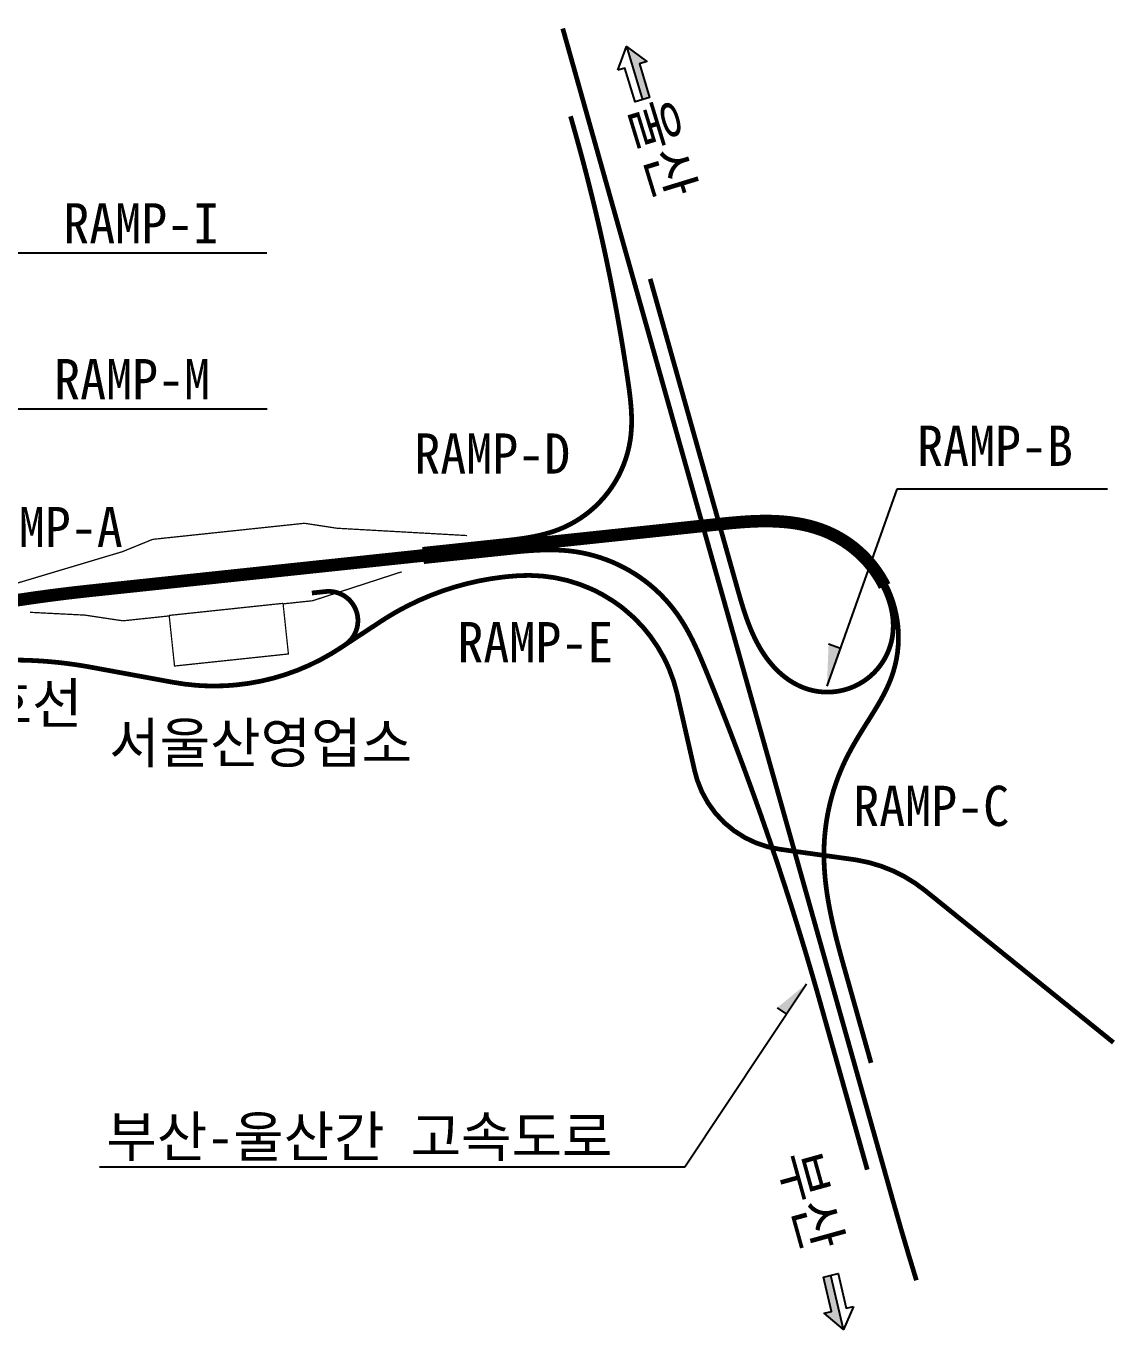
# Model space of a CAD drawing. Header units: millimetres. Extents: x 220587 to 223182, y 223491 to 225300.
# Drawn here: x 222664.4 to 222772.7, y 224902.4 to 225032.3 of the extents above; entities that cross this region are included whole.
import ezdxf

# ---------------------------------------------------------------- set-up
doc = ezdxf.new("R2010")
doc.units = ezdxf.units.MM
doc.linetypes.add('HIDDEN', pattern=[0.375, 0.25, -0.125])
for name, color, linetype in [('CA-ALGN-군도14', 2, 'Continuous'), ('CA-ALGN-두현IC', 2, 'Continuous'), ('CA-ALGN-본선', 2, 'Continuous'), ('CA-ALGN-현IC', 2, 'Continuous'), ('CA-ALGN-회차로', 2, 'Continuous'), ('CA-LEAL', 1, 'Continuous'), ('CA-TEXT', 3, 'Continuous'), ('CZ-SYMB', 2, 'Continuous'), ('CZ-TEXT', 3, 'Continuous')]:
    doc.layers.add(name, color=color, linetype=linetype)
doc.styles.add('돋움체', font='DotumChe.ttf')

# ---------------------------------------------------------------- blocks, each defined once
blk = doc.blocks.new('CZDIRA2')
blk.add_hatch(color=256).paths.add_polyline_path([(0, 0), (0, -1.999999999999991), (9.333333333333256, -1.999999999999992), (9.333333333333256, -3.999999999999991), (14.66666666666663, 0)])
blk.add_line((14.66666666666663, 0), (0, 0))
blk.add_lwpolyline([(9.333333333333256, 4), (14.66666666666663, 0), (9.333333333333256, -3.999999999999991), (9.333333333333256, -1.999999999999992), (0, -1.999999999999992), (0, 2), (9.333333333333256, 2)], close=True)

msp = doc.modelspace()

# ---------------------------------------------------------------- hatches: boundary and pattern name
at = {"layer": 'CA-LEAL'}
for points in [[(222744.1245773543, 224970.883817451), (222745.2977352366, 224970.4669676409), (222743.958843135, 224966.6988675148)], [(222739.0031560879, 224934.7221769886), (222739.9365512224, 224934.1002147245), (222741.9342500146, 224937.0982138661)]]:
    msp.add_hatch(color=256, dxfattribs=at).paths.add_polyline_path(points)

# ---------------------------------------------------------------- linework, layer by layer
at = {"layer": 'CA-ALGN-군도14', "linetype": 'HIDDEN', "const_width": 0.470448, "flags": 128}
msp.add_lwpolyline([(222772.4406961945, 224931.2675364942), (222771.4565718259, 224932.0616537129), (222770.4724474573, 224932.8557709317), (222769.4883230886, 224933.6498881504), (222768.50419872, 224934.4440053691), (222767.5200743515, 224935.2381225876), (222766.5359512473, 224936.0322398063), (222765.5518268788, 224936.826357025), (222764.5677025102, 224937.6204742437), (222763.5835781417, 224938.4145914623), (222762.5994537731, 224939.208708681), (222761.6153294044, 224940.0028258997), (222760.6312050358, 224940.7969431184), (222760.1391428516, 224941.1940010953), (222759.9423184837, 224941.3528252979), (222759.8439062997, 224941.432237399), (222759.6962873915, 224941.5513542864), (222759.6470806673, 224941.591060337), (222759.499461759, 224941.7101772243), (222759.4502562993, 224941.7498832749), (222758.6629562988, 224942.3851775556), (222757.67883193, 224943.1792947743), (222756.694708826, 224943.9734119931), (222755.7105844575, 224944.7675292116), (222754.7264600889, 224945.5616464303), (222754.6674125255, 224945.609293944), (222754.4705868931, 224945.7681168819), (222754.4705868931, 224945.7681168819), (222753.7423357202, 224946.355763649), (222753.7195773573, 224946.37412765), (222752.7264379123, 224947.1081413955), (222751.6490544651, 224947.7694717805), (222750.5183064106, 224948.3347370135), (222749.3427396739, 224948.7996641322), (222748.1312365542, 224949.1607401776), (222746.8929524963, 224949.4152374849), (222746.5911617137, 224949.4604570281), (222745.6409150403, 224949.5926608668), (222744.3884147538, 224949.7669152509), (222743.1359144673, 224949.9411696348), (222741.8834141809, 224950.1154252834), (222740.6309126298, 224950.2896796674), (222739.3784123435, 224950.463935316), (222739.2905238649, 224950.4761623849), (222738.1379380608, 224950.7054303737), (222736.9371495928, 224951.0993205965), (222735.7948383637, 224951.6398458948), (222734.7288309357, 224952.318570361), (222733.7557588583, 224953.124904535), (222732.8908095474, 224954.0462647385), (222732.147479698, 224955.0682728767), (222731.5373666287, 224956.1749815307), (222731.0699937734, 224957.3491218115), (222730.8206482377, 224958.2496053424), (222730.7473958165, 224958.5712320759), (222730.466576532, 224959.8042213875), (222730.1857559829, 224961.037210699), (222730.1155511617, 224961.3454583432), (222730.0313046178, 224961.7153547572), (222729.9049354339, 224962.2702000107), (222729.8487710711, 224962.51679762), (222729.6241148849, 224963.5031893222), (222729.511787424, 224963.9963858057), (222729.3432943359, 224964.7361786339), (222729.0808820506, 224965.8883471173), (222729.0622537526, 224965.9691173629), (222728.7237551652, 224967.18715573), (222728.2850449224, 224968.3727909006), (222728.0557187141, 224968.8935536159), (222728.0021150978, 224969.0080864608), (222727.9749573148, 224969.0651840637), (222727.8920562729, 224969.2357927436), (222727.8356061226, 224969.3489510069), (222727.7491693593, 224969.5177943549), (222727.6903759717, 224969.6297512822), (222727.1198462951, 224970.6142208366), (222726.4014447997, 224971.6544589335), (222725.8071615563, 224972.3934057557), (222725.5989485207, 224972.6312905131), (222724.8548548817, 224973.4066656325), (222724.7179303928, 224973.5379337177), (222723.764502055, 224974.3680986051), (222723.4653314441, 224974.6013575838), (222722.745282237, 224975.1160212916), (222721.6673449108, 224975.776512006), (222720.9954945739, 224976.1289068339), (222720.8248454231, 224976.2117218753), (222720.5381712388, 224976.3449867031), (222719.3655977253, 224976.8174999426), (222718.1577631059, 224977.1907714457), (222716.9230489124, 224977.4622113844), (222715.670026361, 224977.6299368233), (222714.4073905957, 224977.6927805697), (222713.4508653653, 224977.6703307328), (222713.4363962215, 224977.6695340569), (222713.1438038811, 224977.6518870545), (222712.387457904, 224977.5919643919), (222711.8842523929, 224977.5406192759), (222711.8214187258, 224977.5335617412), (222711.758602763, 224977.5263613106), (222710.6310237275, 224977.3724928962), (222709.3866811568, 224977.147849348), (222708.1537753063, 224976.8671501971), (222706.9348277176, 224976.5309708205), (222705.7323346401, 224976.1399978765), (222704.5487569157, 224975.6950318344), (222703.3865187142, 224975.1969831805), (222702.2479986809, 224974.6468736827), (222701.577242213, 224974.2922822672), (222701.2455369058, 224974.1081907914), (222701.1904967489, 224974.0770711286), (222701.1355261431, 224974.0458275389), (222700.9163594628, 224973.9196126417), (222700.1584568188, 224973.4623512543), (222700.0513811098, 224973.3950764344), (222699.7850322751, 224973.2247750333), (222699.6380797985, 224973.1289855535), (222699.4147122366, 224972.9823820873), (222699.3089921404, 224972.9129941807), (222699.097551948, 224972.7742208965), (222698.9918331164, 224972.7048342545), (222697.9346346834, 224972.0109627752), (222696.877437515, 224971.3170925607), (222695.8202403465, 224970.6232223461), (222695.5339569221, 224970.4353270624), (222694.7530063316, 224969.9451035432), (222693.651067614, 224969.3250699678), (222692.5163994436, 224968.7671796065), (222691.352504663, 224968.273154796), (222690.1629746344, 224967.844519336), (222688.9514778587, 224967.4825972257), (222687.7217549169, 224967.1885025461), (222686.477598237, 224966.9631457835), (222685.222847036, 224966.8072211841), (222684.7188473784, 224966.7644068183), (222684.0877134918, 224966.7266544994), (222683.9613746741, 224966.721209282), (222682.8867442033, 224966.7032714069), (222682.6970722153, 224966.705375636), (222682.0650784235, 224966.7237990537), (222681.6862149813, 224966.7432771252), (222681.4338408404, 224966.7597682998), (222681.2446898525, 224966.7739769379), (222680.1755792009, 224966.8842216153), (222678.9324253081, 224967.0772004022), (222678.9261695088, 224967.0783498908), (222677.6824086241, 224967.3067870583), (222676.4386490041, 224967.5352242259), (222675.1948881194, 224967.7636601289), (222673.9511284991, 224967.9920972965), (222673.3292486891, 224968.1063165125), (222672.7073721793, 224968.2205338579), (222670.8019070635, 224968.5705007222), (222670.5530225157, 224968.6154585408), (222670.3038785677, 224968.6589558611), (222670.05448379, 224968.7009911868), (222669.8048467618, 224968.7415630719), (222669.5549760704, 224968.7806701208), (222669.3048803112, 224968.8183109882), (222669.0545680871, 224968.8544843794), (222668.8040480091, 224968.8891890498), (222668.5533286945, 224968.9224238059), (222668.3024187681, 224968.9541875042), (222668.0513268609, 224968.9844790522), (222667.8000616105, 224969.0132974078), (222667.5486316601, 224969.0406415796), (222667.2970456587, 224969.0665106273), (222667.0453122609, 224969.0909036607), (222666.7934401257, 224969.1138198406), (222666.5414379179, 224969.135258379), (222666.2893143059, 224969.1552185385), (222666.0370779626, 224969.1736996322), (222665.7847375648, 224969.1907010246), (222665.5323017929, 224969.2062221304), (222665.2797793303, 224969.2202624163), (222665.0271788638, 224969.2328213989), (222664.7745090827, 224969.2438986464), (222664.5217786787, 224969.2534937775), (222664.2689963454, 224969.2616064626), (222664.0161707784, 224969.2682364222), (222663.7633106747, 224969.2733834284), (222663.5104247326, 224969.277047304), (222663.2575216511, 224969.2792279232), (222663.00461013, 224969.2799252108), (222662.7516988694, 224969.2791391429), (222662.4987965689, 224969.2768697465), (222662.2459119285, 224969.2731170998), (222661.9930536471, 224969.2678813316), (222661.740230423, 224969.2611626222), (222661.4874509532, 224969.2529612029), (222661.2347239328, 224969.2432773554), (222660.9820580558, 224969.2321114132), (222660.7294620135, 224969.2194637603), (222660.4769444952, 224969.2053348315), (222660.2245141872, 224969.1897251131), (222660.1679615029, 224969.185894943)], dxfattribs=at)
at = {"layer": 'CA-ALGN-두현IC', "linetype": 'HIDDEN', "flags": 128}
for points, const_width in [([(222718.4792721411, 225023.3164419776), (222718.6507268347, 225022.7078502167), (222718.8221802639, 225022.099258456), (222718.9447431059, 225021.6642116942), (222718.9935540255, 225021.4906439332), (222719.1634457178, 225020.881614633), (222719.331346986, 225020.2720327184), (222719.4972553012, 225019.6619057764), (222719.6611681339, 225019.0512401302), (222719.8230854842, 225018.4400421022), (222719.9830035586, 225017.8283167509), (222720.1409223568, 225017.2160741929), (222720.2968380856, 225016.6033169572), (222720.4507520092, 225015.9900551602), (222720.6026603337, 225015.3762925957), (222720.7525630596, 225014.762036851), (222720.9004563928, 225014.1472955139), (222721.0463403335, 225013.532073642), (222721.190213617, 225012.9163775587), (222721.3320737146, 225012.3002161155), (222721.4719193612, 225011.6835931066), (222721.6097492924, 225011.0665161188), (222721.745560979, 225010.4489927398), (222721.8793544214, 225009.8310292925), (222722.0111283545, 225009.2126308349), (222722.1408802495, 225008.5938049548), (222722.2686088418, 225007.9745592391), (222722.3943141314, 225007.3549000109), (222722.5179923244, 225006.7348323284), (222722.6396446856, 225006.1143637789), (222722.7592674213, 225005.4935006853), (222722.876861796, 225004.8722506351), (222722.9924240159, 225004.2506186866), (222723.1059553456, 225003.6286136913), (222723.2174532563, 225003.0062394433), (222723.326916483, 225002.3835047944), (222723.4343437613, 225001.7604160675), (222723.5397338267, 225001.1369795853), (222723.6430866791, 225000.5132029353), (222723.744401054, 224999.8890899111), (222723.8436744223, 224999.2646506294), (222723.9409067838, 224998.6398901483), (222724.0360968743, 224998.0148147907), (222724.1108161955, 224997.5142724526), (222724.1109413873, 224997.5134226654), (222724.1292788367, 224997.389437202), (222724.2207713413, 224996.7638092296), (222724.3078935121, 224996.1375616208), (222724.3869856999, 224995.5102517775), (222724.454374346, 224994.8815837921), (222724.506363129, 224994.2514615573), (222724.5392430819, 224993.6200646413), (222724.549302709, 224992.9879026633), (222724.5328444242, 224992.3558873738), (222724.4862250182, 224991.7253946188), (222724.4631922516, 224991.514417252), (222724.4060744271, 224991.0982946885), (222724.2912507493, 224990.4766083569), (222724.1420827715, 224989.8622577611), (222723.9590320596, 224989.2571384833), (222723.7426626094, 224988.6631157554), (222723.4936433748, 224988.0820244605), (222723.2127419469, 224987.5156564857), (222722.9008258162, 224986.9657607237), (222722.5588560515, 224986.4340316906), (222722.1878898286, 224985.9221133197), (222721.7890690492, 224985.4315825225), (222721.3636266628, 224984.9639542474), (222720.9128740228, 224984.5206700972), (222720.4382034143, 224984.1030995954), (222719.9410792026, 224983.7125300683), (222719.4230340396, 224983.3501666455), (222718.8856663344, 224983.0171284663), (222718.3306364598, 224982.7144410927), (222717.7596553711, 224982.4430415668), (222717.2804108274, 224982.2442849352), (222717.1744858708, 224982.2037619715), (222716.5772498979, 224981.9963949189), (222715.9706156827, 224981.8183328771), (222715.3568961135, 224981.6664220234), (222714.7379640097, 224981.53733276), (222714.1152951182, 224981.4276128267), (222713.4900363988, 224981.3337265021), (222712.8630553423, 224981.2520773652), (222712.2350095226, 224981.1790386463), (222711.6064035009, 224981.1109582836), (222711.3834975013, 224981.0873235718), (222710.977640673, 224981.0443410218), (222710.3488753161, 224980.9777503158), (222709.7201099592, 224980.9111608744), (222709.0913433377, 224980.8445701684), (222708.4625779808, 224980.7779807269), (222707.8338126239, 224980.7113900208), (222707.2050460024, 224980.6448005794), (222706.5762806454, 224980.5782098734), (222705.9475152885, 224980.5116204319), (222705.318748667, 224980.4450297258), (222704.6899833101, 224980.3784390199), (222704.0612166885, 224980.3118495784), (222703.7548266883, 224980.2794008513)], 0.470448), ([(222749.5548265083, 224976.5681591177), (222749.6109124641, 224976.4548212863), (222749.6656959186, 224976.3408486434), (222749.7191439935, 224976.2262437186), (222749.771226339, 224976.1110115697), (222749.8219138704, 224975.9951585198), (222749.871172444, 224975.8786921563), (222749.9189729752, 224975.7616188018), (222749.9652838496, 224975.6439473085), (222750.0100721887, 224975.5256903218), (222750.053307643, 224975.4068554293), (222750.0949573339, 224975.2874552764), (222750.134989647, 224975.1675037736), (222750.1733729684, 224975.0470148309), (222750.210075684, 224974.9260023586), (222750.2450649152, 224974.8044840606), (222750.2783103123, 224974.6824776406), (222750.3097789966, 224974.5599995381), (222750.3394393541, 224974.4370725154), (222750.3672585061, 224974.3137155407), (222750.3932073677, 224974.1899513763), (222750.4172543245, 224974.0658027843), (222750.4393664983, 224973.9412963206), (222750.4595135392, 224973.8164560119), (222750.4776663623, 224973.6913109432), (222750.4937933535, 224973.5658889348), (222750.5078666925, 224973.4402190717), (222750.5198535004, 224973.3143342327), (222750.5297272216, 224973.1882647673), (222750.5374587709, 224973.062046083), (222750.5430203282, 224972.9357135883), (222750.5463840727, 224972.8093039548), (222750.5475234489, 224972.6828538552), (222750.5464119007, 224972.5564050203), (222750.5430241368, 224972.4299953867), (222750.5373361307, 224972.3036679496), (222750.5293238554, 224972.1774682334), (222750.5189632844, 224972.051437969), (222750.50623292, 224971.9256264738), (222750.4911112649, 224971.8000792726), (222750.4846771635, 224971.7520346839), (222750.4846771635, 224971.7520346839), (222750.4735806148, 224971.6748456834), (222750.4536359114, 224971.5499737594), (222750.431283478, 224971.4255102894), (222750.4065334307, 224971.3015020627), (222750.3793946214, 224971.1779946033), (222750.3498759023, 224971.0550334355), (222750.3179886544, 224970.9326653484), (222750.2837455234, 224970.8109358661), (222750.2471591549, 224970.6898892482), (222750.208243459, 224970.5695722842), (222750.1670110815, 224970.4500279685), (222750.1234797261, 224970.3313030905), (222750.0776645678, 224970.2134393806), (222750.0295833103, 224970.0964836278), (222749.979252393, 224969.980476298), (222749.9266920491, 224969.8654629159), (222749.8719199822, 224969.7514852115), (222749.8149589546, 224969.6385861807), (222749.7558291993, 224969.5268088179), (222749.6945534787, 224969.4161923251), (222749.6311520253, 224969.3067796975), (222749.5656513954, 224969.198611401), (222749.4980756155, 224969.0917279017), (222749.4284474479, 224968.986168401), (222749.3567959775, 224968.8819721005), (222749.2831464954, 224968.7791794662), (222749.2075255579, 224968.6778271705), (222749.1299622496, 224968.577954415), (222749.0504856556, 224968.4795966074), (222748.9691261254, 224968.3827916845), (222748.8859114794, 224968.2875750542), (222748.8008758609, 224968.1939821244), (222748.714048355, 224968.1020495672), (222748.6254618399, 224968.011808997), (222748.535151724, 224967.9232958216), (222748.4431483564, 224967.8365416548), (222748.3494871451, 224967.7515806401), (222748.2542047624, 224967.6684431268), (222748.157334087, 224967.5871607294), (222748.0589130557, 224967.5077625325), (222747.9589770766, 224967.4302801505), (222747.8575640864, 224967.3547401391), (222747.7547120218, 224967.2811728477), (222747.6504588203, 224967.2096048324), (222747.5448436829, 224967.1400626489), (222747.4379058113, 224967.0725715885), (222747.3296856715, 224967.0071569426), (222747.220222465, 224966.9438452669), (222747.1095566578, 224966.8826567946), (222746.9977312453, 224966.8236168168), (222746.8847866933, 224966.7667455666), (222746.7707647326, 224966.7120670708), (222746.6557096227, 224966.6595977687), (222746.5396630945, 224966.6093604222), (222746.4226668784, 224966.5613727356), (222746.3047677635, 224966.515651148), (222746.1860074802, 224966.4722158926), (222746.0664302884, 224966.4310796149), (222745.9460817124, 224966.3922600187), (222745.8250072764, 224966.3557710144), (222745.7032499757, 224966.3216252477), (222745.5808553345, 224966.2898366286), (222745.4578714062, 224966.2604165383), (222745.3343411863, 224966.2333763579), (222745.2103127279, 224966.2087262039), (222745.0858315555, 224966.1864736635), (222744.9609444579, 224966.1666288535), (222744.8356969595, 224966.1491980965), (222744.7101358489, 224966.1341889801), (222744.5843091799, 224966.1216065623), (222744.4582624766, 224966.111454637), (222744.3320437926, 224966.1037382624), (222744.2056999165, 224966.0984599675), (222744.0792776374, 224966.0956222818), (222743.9528237441, 224966.0952239402), (222743.8263862901, 224966.0972674723), (222743.7000107997, 224966.1017516133), (222743.5737453263, 224966.1086738343), (222743.4476379234, 224966.1180328702), (222743.3217341152, 224966.1298236634), (222743.1960819552, 224966.1440436844), (222743.0707282323, 224966.1606866104), (222742.9457172063, 224966.1797448541), (222742.8210994596, 224966.2012146219), (222742.6969179875, 224966.2250845325), (222742.5732208435, 224966.2513482632), (222742.4500535518, 224966.279994433), (222742.3274629014, 224966.3110116607), (222742.2054931518, 224966.3443910943), (222742.0841910921, 224966.3801188237), (222742.01714769, 224966.4009638983), (222742.01714769, 224966.4009638983), (222741.9636009821, 224966.4181809388), (222741.8437632876, 224966.458552148), (222741.7247172103, 224966.5011983085), (222741.6064943642, 224966.5460789539), (222741.4891301572, 224966.5931574118), (222741.3726562033, 224966.6423957456), (222741.257100323, 224966.6937547536), (222741.1424928658, 224966.7471952344), (222741.0288603877, 224966.8026792509), (222740.9162281796, 224966.8601676018), (222740.8046215331, 224966.9196210855), (222740.6940619458, 224966.9810005005), (222740.5845709151, 224967.0442666454), (222740.4761699388, 224967.1093803186), (222740.3688741916, 224967.1763035833), (222740.2627039064, 224967.2449972379), (222740.1576742581, 224967.3154220811), (222740.0538004214, 224967.3875389111), (222739.9510937777, 224967.4613110557), (222739.8495695012, 224967.5367005782), (222739.7492351798, 224967.6136682766), (222739.6501034588, 224967.692177479), (222739.5521806612, 224967.772191513), (222739.4554769035, 224967.8536724412), (222739.3599959793, 224967.9365835918), (222739.2657442115, 224968.0208908212), (222739.1727253938, 224968.1065561927), (222739.0809433198, 224968.1935442984), (222738.9904005188, 224968.2818222596), (222738.9010982551, 224968.371353404), (222738.8130352646, 224968.4621061175), (222738.7262115467, 224968.5540449923), (222738.640627102, 224968.6471371498), (222738.5562781362, 224968.7413509756), (222738.4731608562, 224968.8366535915), (222738.3912727324, 224968.9330133828), (222738.3106074423, 224969.030401265), (222738.2311599273, 224969.1287830948), (222738.1529251297, 224969.2281323161), (222738.0758929324, 224969.328417315), (222738.0000582774, 224969.4296102712), (222737.9254097838, 224969.531683364), (222737.8519411284, 224969.6346075086), (222737.7796421949, 224969.738356149), (222737.7085003378, 224969.8429027297), (222737.6385054404, 224969.9482206945), (222737.5696473861, 224970.0542847522), (222737.5019122648, 224970.1610696114), (222737.4352886955, 224970.2685512457), (222737.369762768, 224970.3767056281), (222737.3053205718, 224970.4855099967), (222737.2419481971, 224970.5949403244), (222737.1796304689, 224970.704975114), (222737.118353477, 224970.8155928677), (222737.0581007821, 224970.926772088), (222736.9988572095, 224971.0384912771), (222736.9406050552, 224971.1507314667), (222736.8833291446, 224971.2634724239), (222736.8270130381, 224971.3766964446), (222736.7716365028, 224971.4903832959), (222736.7171856286, 224971.6045152737), (222736.6636389176, 224971.7190746744), (222736.6109799308, 224971.8340450583), (222736.5591896997, 224971.9494099865), (222736.5082505201, 224972.0651517546), (222736.4581408948, 224972.1812564529), (222736.4088431196, 224972.2977076415), (222736.3603382263, 224972.4144914107), (222736.3126047169, 224972.5315925857), (222736.2656236235, 224972.648997256), (222736.2193734481, 224972.7666927761), (222736.1738352224, 224972.8846652357), (222736.1289874486, 224973.0029019894), (222736.084809894, 224973.1213903913), (222736.0412823253, 224973.2401190605), (222735.9983819805, 224973.3590753511), (222735.9560886265, 224973.478249147), (222735.9143795013, 224973.5976303313), (222735.8732356362, 224973.7172049939), (222735.8326330045, 224973.836966812), (222735.7925513733, 224973.9569018756), (222735.7529679804, 224974.0770038616), (222735.7138613283, 224974.1972613891), (222735.6752086547, 224974.317665606), (222735.6369884619, 224974.4382076604), (222735.5991792526, 224974.558879965), (222735.5617570001, 224974.6796724031), (222735.5247002065, 224974.8005773873), (222735.4879873743, 224974.9215860661), (222735.4515944769, 224975.0426933807), (222735.4154987521, 224975.1638892149), (222735.3796787023, 224975.2851659812), (222735.3441115654, 224975.4065173566), (222735.3087745791, 224975.5279357542), (222735.2736449814, 224975.6494148509), (222735.2386987456, 224975.7709470591), (222735.2039143739, 224975.8925247916), (222735.1692691042, 224976.0141429903), (222735.13473891, 224976.1357940677), (222735.1003022933, 224976.2574704363), (222735.0659352278, 224976.3791683025), (222735.0316149513, 224976.5008775498), (222734.9973199658, 224976.6225956491), (222734.9954104736, 224976.6293749778), (222734.9954104736, 224976.6293749778), (222734.9630287742, 224976.7443137483), (222734.9287375826, 224976.8660318476), (222734.8944463909, 224976.9877499467), (222734.8601551993, 224977.109468046), (222734.8258640077, 224977.2311861452), (222734.7915740806, 224977.3529055091), (222734.7572828889, 224977.4746236082), (222734.7229916972, 224977.5963417076), (222734.6887005055, 224977.7180598067), (222734.6544093139, 224977.839777906), (222734.6201181221, 224977.9614972699), (222734.5858269306, 224978.0832153691), (222734.551535739, 224978.2049334682), (222734.5172458118, 224978.3266515675), (222734.4829546203, 224978.4483696667), (222734.4486634285, 224978.570087766), (222734.4143722369, 224978.6918071298), (222734.3800810454, 224978.8135252291), (222734.3457898536, 224978.9352433284), (222734.311498662, 224979.0569614276), (222734.2772074703, 224979.1786795268), (222734.2429162787, 224979.3003988907), (222734.2086263515, 224979.4221169898), (222734.17433516, 224979.5438350891), (222734.1400439681, 224979.6655531882), (222734.1057527766, 224979.7872712876), (222734.071461585, 224979.9089893869), (222734.0371703933, 224980.0307087507), (222734.0028792018, 224980.1524268499), (222733.9685880099, 224980.2741449491), (222733.9342968183, 224980.3958630484), (222733.9000068913, 224980.5175811476), (222733.8657156996, 224980.6392992467), (222733.8314245079, 224980.7610186107), (222733.7971333163, 224980.8827367099), (222733.7628421246, 224981.0044548091), (222733.7285509329, 224981.1261729084), (222733.6942597414, 224981.2478910076), (222733.6599685497, 224981.3696103714), (222733.6256786226, 224981.4913284707), (222733.5913874309, 224981.6130465699), (222733.5570962392, 224981.7347646691), (222733.5228050477, 224981.8564827684), (222733.4885138559, 224981.9782008677), (222733.4542226644, 224982.0999202314), (222733.4199314727, 224982.2216383306), (222733.385640281, 224982.3433564299), (222733.3513490893, 224982.4650745291), (222733.3170591622, 224982.5867926285), (222733.2827679706, 224982.7085119922), (222733.248476779, 224982.8302300916), (222733.2141855872, 224982.9519481907), (222733.1798943957, 224983.0736662899), (222733.1456032041, 224983.1953843891), (222733.1113120123, 224983.3171024884), (222733.0770208208, 224983.4388218521), (222733.0427308936, 224983.5605399515), (222733.008439702, 224983.6822580507), (222732.9741485104, 224983.8039761499), (222732.9398573186, 224983.9256942492), (222732.905566127, 224984.047413613), (222732.8712749354, 224984.1691317121), (222732.8369837436, 224984.2908498114), (222732.8026925522, 224984.4125679107), (222732.7684013604, 224984.5342860099), (222732.7341114333, 224984.6560041091), (222732.6998202417, 224984.777723473), (222732.6655290501, 224984.8994415721), (222732.6312378584, 224985.0211596715), (222732.5969466667, 224985.1428777707), (222732.562655475, 224985.2645958699), (222732.5283642834, 224985.3863152337), (222732.4940730918, 224985.508033333), (222732.4597831647, 224985.6297514323), (222732.425491973, 224985.7514695314), (222732.3912007814, 224985.8731876307), (222732.3569095897, 224985.9949057299), (222732.3226183981, 224986.1166250937), (222732.2883272065, 224986.238343193), (222732.2540360147, 224986.3600612922), (222732.2197448231, 224986.4817793916), (222732.1854536314, 224986.6034974907), (222732.1511637044, 224986.7252155899), (222732.1168725127, 224986.8469349538), (222732.0825813211, 224986.968653053), (222732.0482901294, 224987.0903711523), (222732.0139989378, 224987.2120892515), (222731.979707746, 224987.3338073507), (222731.9454165545, 224987.4555267146), (222731.9111253628, 224987.5772448137), (222731.8768354357, 224987.6989629131), (222731.8425442441, 224987.8206810123), (222731.8082530524, 224987.9423991116), (222731.7739618607, 224988.0641172108), (222731.7396706691, 224988.1858365746), (222731.7053794774, 224988.3075546737), (222731.6710882858, 224988.429272773), (222731.6367970942, 224988.5509908723), (222731.6025059025, 224988.6727089716), (222731.5682159754, 224988.7944283354), (222731.5339247838, 224988.9161464346), (222731.4996335921, 224989.0378645338), (222731.4653424005, 224989.159582633), (222731.4310512089, 224989.2813007323), (222731.3967600171, 224989.4030188316), (222731.3624688255, 224989.5247381953), (222731.3281776338, 224989.6464562946), (222731.2938877068, 224989.7681743939), (222731.259596515, 224989.889892493), (222731.2253053234, 224990.0116105923), (222731.1910141319, 224990.1333299561), (222731.1567229402, 224990.2550480554), (222731.1224317485, 224990.3767661546), (222731.0881405568, 224990.4984842539), (222731.0538493652, 224990.620202353), (222731.0195581735, 224990.7419204523), (222730.9852682465, 224990.8636398163), (222730.9509770548, 224990.9853579154), (222730.9166858632, 224991.1070760146), (222730.8823946716, 224991.2287941138), (222730.8481034798, 224991.3505122131), (222730.8138122882, 224991.4722315769), (222730.7795210966, 224991.5939496761), (222730.7452299048, 224991.7156677755), (222730.7109399779, 224991.8373858746), (222730.6766487861, 224991.9591039739), (222730.6423575946, 224992.0808220731), (222730.6080664028, 224992.2025414369), (222730.5737752112, 224992.3242595361), (222730.5394840195, 224992.4459776353), (222730.5051928279, 224992.5676957346), (222730.4709016361, 224992.6894138338), (222730.4366104446, 224992.8111319331), (222730.4023205176, 224992.9328512969), (222730.3680293258, 224993.0545693962), (222730.3337381342, 224993.1762874954), (222730.2994469425, 224993.2980055948), (222730.2651557509, 224993.4197236939), (222730.2308645593, 224993.5414430576), (222730.1965733675, 224993.6631611569), (222730.1622821759, 224993.7848792561), (222730.1279922488, 224993.9065973555), (222730.0937010572, 224994.0283154546), (222730.0594098655, 224994.1500335539), (222730.0251186739, 224994.2717529176), (222729.9908274823, 224994.3934710169), (222729.9565362906, 224994.5151891162), (222729.922245099, 224994.6369072155), (222729.8879539073, 224994.7586253146), (222729.8536627157, 224994.8803446785), (222729.8193727884, 224995.0020627776), (222729.7850815969, 224995.1237808769), (222729.7507904053, 224995.2454989761), (222729.7164992136, 224995.3672170755), (222729.682208022, 224995.4889351746), (222729.6479168303, 224995.6106545386), (222729.6136256387, 224995.7323726376), (222729.5793344469, 224995.8540907369), (222729.5450445198, 224995.9758088362), (222729.5107533283, 224996.0975269355), (222729.4764621367, 224996.2192462993), (222729.4421709449, 224996.3409643985), (222729.4078797533, 224996.4626824978), (222729.3735885617, 224996.5844005971), (222729.3392973699, 224996.7061186962), (222729.3050061783, 224996.8278367954), (222729.2707149867, 224996.9495561593), (222729.2364250595, 224997.0712742585), (222729.202133868, 224997.1929923578), (222729.1678426764, 224997.314710457), (222729.1335514847, 224997.4364285563), (222729.0992602929, 224997.55814792), (222729.0649691013, 224997.6798660193), (222729.0306779096, 224997.8015841185), (222728.996386718, 224997.9233022178), (222728.962096791, 224998.045020317), (222728.9278055993, 224998.1667384163), (222728.8935144077, 224998.28845778), (222728.8592232159, 224998.4101758793), (222728.8249320243, 224998.5318939785), (222728.7906408327, 224998.6536120778), (222728.756349641, 224998.7753301769), (222728.7220584494, 224998.8970495408), (222728.6877672578, 224999.0187676401), (222728.6534773307, 224999.1404857393), (222728.6191861389, 224999.2622038386), (222728.5848949473, 224999.3839219378), (222728.5506037556, 224999.505640037), (222728.5163125641, 224999.6273594008), (222728.4820213724, 224999.7490775), (222728.4477301807, 224999.8707955994), (222728.4134389891, 224999.9925136985), (222728.3791490619, 225000.1142317978), (222728.3448578703, 225000.235949897), (222728.3105666786, 225000.3576692608), (222728.2762754871, 225000.4793873601), (222728.2419842954, 225000.6011054593), (222728.2076931036, 225000.7228235585), (222728.1734019121, 225000.8445416578), (222728.1391107203, 225000.9662610216), (222728.1048195288, 225001.0879791208), (222728.0705296015, 225001.20969722), (222728.0362384101, 225001.3314153194), (222728.0019472182, 225001.4531334186), (222727.9676560267, 225001.5748515178), (222727.933364835, 225001.6965708816), (222727.8990736434, 225001.8182889808), (222727.8647824519, 225001.9400070801), (222727.8304912601, 225002.0617251794), (222727.7962000685, 225002.1834432785), (222727.7619101413, 225002.3051626425), (222727.7276189497, 225002.4268807416), (222727.6933277581, 225002.5485988408), (222727.6590365664, 225002.6703169402), (222727.6247453747, 225002.7920350393), (222727.5904541831, 225002.9137531385), (222727.5561629915, 225003.0354725025), (222727.5218717997, 225003.1571906016), (222727.4875818728, 225003.2789087009), (222727.453290681, 225003.4006268001), (222727.4189994893, 225003.5223448994), (222727.3847082977, 225003.6440642632), (222727.3504171061, 225003.7657823625), (222727.3161259144, 225003.8875004617), (222727.2818347227, 225004.0092185608), (222727.2475435311, 225004.1309366601), (222727.2132523394, 225004.2526547594), (222727.1789624123, 225004.3743741232), (222727.1446712207, 225004.4960922224), (222727.1103800291, 225004.6178103217), (222727.0760888373, 225004.7395284208), (222727.0417976457, 225004.8612465201), (222727.0075064542, 225004.982965884), (222726.9732152624, 225005.1046839832), (222726.9389240709, 225005.2264020825), (222726.9046341437, 225005.3481201817), (222726.870342952, 225005.4698382808), (222726.8360517604, 225005.5915563801), (222726.8017605687, 225005.7132757439), (222726.7674693771, 225005.8349938433), (222726.7331781855, 225005.9567119425), (222726.6988869937, 225006.0784300418), (222726.6645958022, 225006.2001481408), (222726.6303046106, 225006.3218662402), (222726.5960146834, 225006.4435856038), (222726.5617234918, 225006.5653037033), (222726.5274323001, 225006.6870218025), (222726.4931411084, 225006.8087399017), (222726.4588499168, 225006.9304580008), (222726.4245587251, 225007.0521773647), (222726.3940473163, 225007.1604809669), (222726.3940473163, 225007.1604809669)], 0.470448), ([(222661.1261490129, 224974.8456695655), (222661.2267597116, 224974.8626600698), (222661.4762084895, 224974.9043757824), (222661.7257235713, 224974.9456930594), (222661.9753043208, 224974.9866117956), (222662.2249501014, 224975.0271318861), (222662.4746602762, 224975.0672532282), (222662.7244342083, 224975.1069757191), (222662.9742712608, 224975.1462992578), (222663.2241707962, 224975.1852237439), (222663.4741321775, 224975.2237490779), (222663.7241547669, 224975.2618751617), (222663.9742379267, 224975.2996018983), (222664.224381019, 224975.3369291911), (222664.4745834061, 224975.3738569451), (222664.7248444495, 224975.410385066), (222664.9751635109, 224975.4465134607), (222665.2255399522, 224975.4822420371), (222665.4759731344, 224975.517570704), (222665.7264624189, 224975.5524993712), (222665.9770071669, 224975.5870279499), (222666.2276067392, 224975.6211563517), (222666.4782604969, 224975.6548844896), (222666.7289678002, 224975.6882122779), (222666.97972801, 224975.7211396313), (222667.2305404868, 224975.753666466), (222667.4814045909, 224975.7857926987), (222667.732319682, 224975.8175182478), (222667.9832851205, 224975.8488430323), (222668.2343002664, 224975.8797669722), (222668.4853644792, 224975.9102899886), (222668.7364771185, 224975.9404120039), (222668.9876375441, 224975.9701329411), (222669.2388451152, 224975.9994527245), (222669.4900991911, 224976.0283712791), (222669.741399131, 224976.0568885313), (222669.9927442938, 224976.0850044083), (222670.2441340388, 224976.1127188386), (222670.4955677245, 224976.140031751), (222670.7470447095, 224976.1669430764), (222670.7937244994, 224976.1718937293), (222676.1537150866, 224976.7395470541), (222676.153715857, 224976.7395471357), (222676.7824812139, 224976.8061378417), (222677.4112465708, 224976.8727272832), (222678.0400131923, 224976.9393167247), (222678.6687785492, 224977.0059074307), (222679.2975451707, 224977.072496872), (222679.9263105277, 224977.1390863135), (222680.5550758847, 224977.2056770196), (222681.1838425061, 224977.272266461), (222681.812607863, 224977.338857167), (222682.44137322, 224977.4054466085), (222683.0701398414, 224977.4720360499), (222683.6989051983, 224977.538626756), (222684.3276718199, 224977.6052161973), (222684.9564371769, 224977.6718056388), (222685.5852025338, 224977.7383963449), (222686.2139691552, 224977.8049857864), (222686.8427345122, 224977.8715752278), (222687.4714998691, 224977.9381659338), (222688.1002664906, 224978.0047553752), (222688.7290318476, 224978.0713448167), (222689.3577972044, 224978.1379355226), (222689.9865638259, 224978.2045249641), (222690.6153291829, 224978.2711156702), (222691.2440958044, 224978.3377051116), (222691.8728611613, 224978.404294553), (222692.5016265182, 224978.4708852591), (222693.1303931398, 224978.5374747005), (222693.7591584966, 224978.604064142), (222694.3879238535, 224978.670654848), (222695.0166904751, 224978.7372442895), (222695.645455832, 224978.803833731), (222696.2742211889, 224978.8704244369), (222696.9029878103, 224978.9370138783), (222697.5317531673, 224979.0036045845), (222698.1605197888, 224979.0701940258), (222698.7892851458, 224979.1367834673), (222699.4180505027, 224979.2033741733), (222700.0468171241, 224979.2699636148), (222700.675582481, 224979.3365530562), (222701.304347838, 224979.4031437622), (222701.9331144595, 224979.4697332037), (222702.5618798165, 224979.5363226452), (222703.1906451734, 224979.6029133512), (222703.8194117948, 224979.6695027927), (222704.4481771518, 224979.7360922341), (222705.0769437733, 224979.8026829401), (222705.7057091302, 224979.8692723816), (222706.3344744871, 224979.9358630877), (222706.9632411087, 224980.002452529), (222707.5920064656, 224980.0690419704), (222708.2207718226, 224980.1356326765), (222708.849538444, 224980.202222118), (222709.4783038009, 224980.2688115594), (222710.1070691579, 224980.3354022655), (222710.7358357795, 224980.4019917069), (222711.3646011364, 224980.4685811483), (222711.9933677577, 224980.5351718544), (222712.6221331146, 224980.6017612958), (222713.2508984717, 224980.6683507373), (222713.8796650931, 224980.7349414433), (222714.50843045, 224980.8015308848), (222715.1371958071, 224980.8681215907), (222715.7659624285, 224980.9347110323), (222716.3947277854, 224981.0013004737), (222717.023494407, 224981.0678911796), (222717.6522597639, 224981.134480621), (222718.2810251208, 224981.2010700626), (222718.9097917423, 224981.2676607686), (222719.5385570991, 224981.3342502101), (222720.1673224562, 224981.4008396516), (222720.7960890776, 224981.4674303576), (222721.4248544346, 224981.5340197989), (222722.0536197914, 224981.6006092404), (222722.682386413, 224981.6671999465), (222723.3111517699, 224981.7337893879), (222723.9399183913, 224981.8003800939), (222724.5686837483, 224981.8669695354), (222725.1974491051, 224981.9335589768), (222725.8262157266, 224982.0001496828), (222726.4549810836, 224982.0667391242), (222727.0837464407, 224982.1333285658), (222727.7125130621, 224982.1999192717), (222728.341278419, 224982.2665087133), (222728.9700437759, 224982.3330981546), (222729.5988103975, 224982.3996888607), (222730.2275757543, 224982.466278302), (222730.8563423759, 224982.5328677436), (222731.4851077328, 224982.5994584496), (222732.1138730897, 224982.666047891), (222732.6642784601, 224982.7243392598), (222732.7426397112, 224982.7326373326), (222733.3714531215, 224982.7987677371), (222734.000492889, 224982.862715504), (222734.629937317, 224982.9225357331), (222735.2599267726, 224982.976283525), (222735.8905485104, 224983.0220076568), (222736.5218113825, 224983.0577518476), (222737.1536344571, 224983.0815560234), (222737.7858242556, 224983.0914626382), (222738.4180595789, 224983.0855154111), (222739.0498725383, 224983.0617681782), (222739.6806295871, 224983.0182924787), (222740.3095176106, 224982.9531889374), (222740.9355224285, 224982.8646049675), (222741.557421207, 224982.7507423585), (222742.1737584328, 224982.6098863615), (222742.7828446483, 224982.4404259215), (222743.3827400119, 224982.2408777046), (222743.8986063473, 224982.040456936), (222743.9712467109, 224982.0099202413), (222744.546108763, 224981.746840317), (222745.1054761105, 224981.4522449228), (222745.6476226232, 224981.1270458093), (222746.170875283, 224980.7722432466), (222746.6736205054, 224980.3889348767), (222747.1543054058, 224979.9783005378), (222747.6114466501, 224979.5416098524), (222748.043635514, 224979.0802083168), (222748.4495366175, 224978.5955210947), (222748.8278980421, 224978.0890429011), (222749.1775538593, 224977.5623367374), (222749.4974228665, 224977.0170288329), (222749.6961010922, 224976.6390645025), (222749.6961010922, 224976.6390645025), (222749.6962793957, 224976.6387078954)], 1.254528), ([(222703.8840019599, 224979.0596022047), (222704.5127673167, 224979.1261929108), (222705.1415339381, 224979.1927836167), (222705.7702992951, 224979.2593743228), (222706.399064652, 224979.3259650288), (222707.0278312734, 224979.3925544703), (222707.6565966304, 224979.4591451763), (222708.2853619875, 224979.5257358823), (222708.9141273444, 224979.5923265883), (222709.5428939657, 224979.6589172943), (222710.1716593227, 224979.7255080004), (222710.8004246796, 224979.7920987064), (222711.4291913011, 224979.8586894124), (222711.8448093004, 224979.9027051116), (222712.0579579225, 224979.9252624145), (222712.6868282385, 224979.9908617021), (222713.3160399866, 224980.0530871325), (222713.9458043496, 224980.1094133708), (222714.5762629587, 224980.157312553), (222715.2074562796, 224980.1942454344), (222715.8392894708, 224980.2176727699), (222716.4715083543, 224980.2250502562), (222717.1036652747, 224980.213839913), (222717.735087484, 224980.1815239928), (222718.3648518503, 224980.1256163625), (222718.4042404968, 224980.121271321), (222718.991802562, 224980.0440266973), (222719.6148090986, 224979.9363933318), (222720.2327915222, 224979.8029008923), (222720.8446774826, 224979.643783323), (222721.4494047456, 224979.4593162993), (222722.0459224583, 224979.2498197556), (222722.6331962073, 224979.0156566219), (222723.2102067539, 224978.7572340877), (222723.7759512985, 224978.4750010735), (222724.3294498038, 224978.1694469655), (222724.8697386718, 224977.8411016162), (222725.3958821251, 224977.4905366084), (222725.9069658838, 224977.1183601975), (222726.4021034881, 224976.7252160468), (222726.8804362991, 224976.3117895501), (222727.3411309689, 224975.8787977151), (222727.783390822, 224975.4269904285), (222728.2064457388, 224974.9571529846), (222728.6095635364, 224974.4701022919), (222728.9920436465, 224973.9666818148), (222729.2142351773, 224973.6529472311), (222729.3532424057, 224973.4477805418), (222729.6934342244, 224972.9148628382), (222730.0141795748, 224972.3700101771), (222730.3172842546, 224971.8151421667), (222730.6046944281, 224971.2519786145), (222730.8784662764, 224970.6820547016), (222731.1407495591, 224970.1067475384), (222731.3937597925, 224969.5273001918), (222731.6397668692, 224968.9448419175), (222731.8810773545, 224968.3604197747), (222732.1200231047, 224967.7750264466), (222732.1223397866, 224967.7693397014), (222732.1229594232, 224967.7678184307), (222732.3579774366, 224967.1892297225), (222732.5947228452, 224966.6029423474), (222732.8302605949, 224966.0161693797), (222733.0645881565, 224965.4289120839), (222733.2977055303, 224964.8411742535), (222733.529610187, 224964.2529558887), (222733.7603033911, 224963.6642607832), (222733.989781349, 224963.075091466), (222734.2180453254, 224962.4854504664), (222734.4450927911, 224961.8953403134), (222734.6709237457, 224961.3047648008), (222734.8955381898, 224960.7137239284), (222735.1189323294, 224960.1222214901), (222735.3411074292, 224959.5302587503), (222735.5620634888, 224958.9378407674), (222735.781796715, 224958.3449688061), (222736.0003071076, 224957.7516441305), (222736.2175946666, 224957.1578717992), (222736.4336581274, 224956.5636518122), (222736.6484974901, 224955.968987963), (222736.862108961, 224955.3738827809), (222737.074495069, 224954.7783387951), (222737.2856520209, 224954.18235727), (222737.4955810806, 224953.5859432638), (222737.7042797194, 224952.9890967766), (222737.9117479374, 224952.391821602), (222738.1179857343, 224951.7941202695), (222738.3229905811, 224951.1959953077), (222738.5267624778, 224950.5974492461), (222738.7292988953, 224949.9984846138), (222738.9306023628, 224949.399102675), (222739.1306690864, 224948.7993084884), (222739.3294990661, 224948.1991020539), (222739.527092302, 224947.5984884295), (222739.7234462652, 224946.9974676155), (222739.9185622198, 224946.3960434055), (222740.1124376369, 224945.7942195932), (222740.3050725167, 224945.1919961784), (222740.4964655942, 224944.5893782197), (222740.6866168698, 224943.9863657168), (222740.8755238142, 224943.382963728), (222741.063187692, 224942.7791735182), (222741.2496059741, 224942.1749976161), (222741.4347786604, 224941.570438551), (222741.6187057509, 224940.965498852), (222741.8013847165, 224940.360182313), (222741.9828168219, 224939.7544901983), (222742.1629995377, 224939.1484250371), (222742.3419328643, 224938.5419893586), (222742.5196155367, 224937.9351869563), (222742.6960475551, 224937.3280203596), (222742.8712289195, 224936.720490833), (222743.0451558364, 224936.1126009053), (222743.2178308345, 224935.5043543706), (222743.2990967982, 224935.2164320677), (222743.3894258948, 224934.8958018114), (222743.5608805885, 224934.2872100505), (222743.7323340176, 224933.6786182897), (222743.9037887113, 224933.070026529), (222744.075243405, 224932.4614347683), (222744.2466980987, 224931.8528430075), (222744.4181515278, 224931.2442512467), (222744.5896062215, 224930.6356582213), (222744.7610609152, 224930.0270664606), (222744.932515609, 224929.4184746998), (222745.1039690381, 224928.8098829391), (222745.2754237318, 224928.2012911783), (222745.4468784255, 224927.5926994176), (222745.6183318547, 224926.9841076568), (222745.7897865484, 224926.375515896), (222745.9612412421, 224925.7669241353), (222746.1326959356, 224925.1583323744), (222746.3041493649, 224924.5497406136), (222746.4756040584, 224923.9411475884), (222746.6470587522, 224923.3325558277), (222746.8185134459, 224922.7239640668), (222746.989966875, 224922.1153723061), (222747.1614215687, 224921.5067805452), (222747.3328762625, 224920.8981887846), (222747.5043309562, 224920.2895970237), (222747.6757843853, 224919.6810052629), (222747.847239079, 224919.0724135021), (222747.9694440493, 224918.6386363629)], 0.470448), ([(222748.3421740412, 224929.2539575239), (222748.1707193475, 224929.8625492847), (222747.9992646538, 224930.4711410455), (222747.8278099601, 224931.0797328064), (222747.6563552663, 224931.6883245671), (222747.4849005727, 224932.2969163279), (222747.313445879, 224932.9055080887), (222747.1419911853, 224933.5140998494), (222746.9705364916, 224934.1226916102), (222746.7990817979, 224934.7312833709), (222746.6276271041, 224935.3398751317), (222746.4561724105, 224935.9484668924), (222746.2847177168, 224936.5570586533), (222746.1132630231, 224937.165650414), (222745.9418083294, 224937.7742421748), (222745.8916266221, 224937.9523699545), (222745.7704067474, 224938.3828491104), (222745.5996349184, 224938.9916330847), (222745.4303780373, 224939.600839424), (222745.2635263573, 224940.2107083947), (222745.0999688671, 224940.8214688833), (222744.9406059363, 224941.4333371305), (222744.7863341412, 224942.0465078788), (222744.6380614389, 224942.6611556382), (222744.4967008442, 224943.277428363), (222744.3631679023, 224943.8954449222), (222744.2383870092, 224944.5152862475), (222744.1232901489, 224945.1369965992), (222744.0188143633, 224945.7605797709), (222743.9258979595, 224946.3859864444), (222743.8454893603, 224947.0131243068), (222743.7785344596, 224947.6418378165), (222743.7259816811, 224948.2719183207), (222743.6887794476, 224948.9030876151), (222743.6678698595, 224949.5350055319), (222743.6641874298, 224950.1672560298), (222743.6688397526, 224950.4720412992), (222743.6786325283, 224950.7993509867), (222743.7116439587, 224951.4307479046), (222743.7632090755, 224952.0609004921), (222743.8332823544, 224952.6892649861), (222743.9218043607, 224953.3152963598), (222744.0286979561, 224953.9384546441), (222744.1538708276, 224954.5581998701), (222744.297215487, 224955.1739945979), (222744.4586067426, 224955.7853089753), (222744.6379042278, 224956.3916118853), (222744.8349561949, 224956.9923810625), (222745.049588134, 224957.5870942424), (222745.2816166833, 224958.1752392761), (222745.5308420416, 224958.7563065443), (222745.7970467042, 224959.3297940151), (222745.9103175084, 224959.561152366), (222746.0799157941, 224959.89524771), (222746.3778382568, 224960.4529230707), (222746.6882444979, 224961.0037546101), (222747.0086205634, 224961.5488513512), (222747.3365233152, 224962.0894588893), (222747.6695665209, 224962.6269163984), (222748.0054044133, 224963.1626351316), (222748.0736124752, 224963.271146125), (222748.0895042532, 224963.2964247644), (222748.3416355855, 224963.6981047457), (222748.6749709054, 224964.2353814219), (222749.001521838, 224964.7768020749), (222749.3173100644, 224965.3245619881), (222749.6182232217, 224965.8806199711), (222749.899985818, 224966.4466085766), (222750.1581288834, 224967.023735463), (222750.361512526, 224967.5398939129), (222750.3879887051, 224967.6126784367), (222750.5857323887, 224968.2131605581), (222750.7502926423, 224968.823570772), (222750.8811750212, 224969.4420779899), (222750.9779875106, 224970.0668233019), (222751.0404392609, 224970.6959351531), (222751.0683431164, 224971.3275217557), (222751.0616143516, 224971.9596887922), (222751.0202731993, 224972.5905381517), (222750.9444448518, 224973.2181780462), (222750.8343569302, 224973.8407217458), (222750.6903382217, 224974.4563027539), (222750.5128224718, 224975.0630710128), (222750.3023420619, 224975.6592080794), (222750.0595292744, 224976.2429220662), (222749.8437402281, 224976.697272398), (222749.8437402281, 224976.697272398), (222749.8373680887, 224976.7099673582)], 0.470448)]:
    msp.add_lwpolyline(points, dxfattribs=dict(at, const_width=const_width))
at = {"layer": 'CA-ALGN-본선', "linetype": 'HIDDEN', "const_width": 0.470448, "flags": 128}
msp.add_lwpolyline([(222728.9529031211, 224992.1085845097), (222717.7032917576, 225032.0400058125)], dxfattribs=at)
msp.add_lwpolyline([(222752.8510346413, 224907.6443833795, -0.006249000407521291), (222750.6133926093, 224915.2228945576), (222728.9529031211, 224992.1085845097)], format="xyb", dxfattribs=at)
at = {"layer": 'CA-ALGN-현IC', "linetype": 'HIDDEN', "ltscale": 0.5, "const_width": 0.1264564224, "flags": 128}
for points in [[(222676.9453118693, 224981.274108445), (222692.03569161, 224982.8722651067)], [(222692.0356882383, 224982.8722660845), (222695.267113316, 224982.378082219)], [(222676.9453118693, 224981.274108445), (222673.9498426453, 224980.0535774078)], [(222708.1873785983, 224981.6516958584), (222695.267113316, 224982.378082219)], [(222673.9498426453, 224980.0535774078), (222661.3719287119, 224976.2905068753)], [(222692.8481436015, 224975.1758967151), (222701.701726277, 224978.0527935461)], [(222678.5879774966, 224973.7165288165), (222689.9057622184, 224974.9151471034)], [(222678.5933048915, 224973.6662275725), (222679.1206967353, 224968.6864022734), (222690.4384814571, 224969.8850205606), (222689.9057622184, 224974.9151471034)], [(222689.9110894108, 224974.8648458381), (222692.8481436015, 224975.1758967151)], [(222664.767151226, 224974.023620357), (222670.2109019223, 224973.7461819632)], [(222670.2109019223, 224973.7461819632), (222673.9875830016, 224973.1784552195)], [(222673.9875830016, 224973.1784552195), (222678.5933048915, 224973.6662275725)]]:
    msp.add_lwpolyline(points, dxfattribs=at)
at = {"layer": 'CA-ALGN-회차로', "linetype": 'HIDDEN', "const_width": 0.470448, "flags": 128}
msp.add_lwpolyline([(222692.7694562371, 224975.9432603859), (222693.0209628857, 224975.9698959095), (222693.2724695343, 224975.9965314332), (222693.5239749185, 224976.0231669567), (222693.775481567, 224976.0498037451), (222694.0269882156, 224976.0764392688), (222694.1320671794, 224976.0875674371), (222694.278823651, 224976.0993620318), (222694.5316403888, 224976.1022465103), (222694.783752765, 224976.0831629791), (222695.0332550814, 224976.0422568629), (222695.2782618724, 224975.9798367155), (222695.5169218164, 224975.8963742192), (222695.7474316443, 224975.7925003915), (222695.9680500517, 224975.6689992622), (222696.1771078133, 224975.5268053442), (222696.3730280178, 224975.3669922525), (222696.5104494805, 224975.2362919565), (222696.5543273313, 224975.1907676457), (222696.7196374952, 224974.9994643748), (222696.86770912, 224974.7945265719), (222696.9974243307, 224974.5775045927), (222697.0326083031, 224974.5102841534), (222697.1077992966, 224974.350036048), (222697.1980044632, 224974.1138420095), (222697.2673544371, 224973.8707055128), (222697.3153282173, 224973.6224652342), (222697.3223225236, 224973.5723695225), (222697.3415603449, 224973.3709965224), (222697.3458548126, 224973.1182000177), (222697.3281787413, 224972.8659864764), (222697.2886649104, 224972.6162590678), (222697.2608052996, 224972.4929197953), (222697.2276117568, 224972.3709083152), (222697.1454821113, 224972.1317868054), (222697.04289561, 224971.9007003361), (222696.9206286954, 224971.6793977996), (222696.7796032348, 224971.4695484207), (222696.6208852557, 224971.2727404922), (222696.4456748296, 224971.0904598768), (222696.2552972196, 224970.9240849501), (222696.051188971, 224970.7748726885), (222696.0342792185, 224970.7636888819), (222695.83978798, 224970.6360399697), (222695.6283490522, 224970.4972654209), (222695.6088115353, 224970.484442739)], dxfattribs=at)
at = {"layer": 'CA-LEAL'}
for p, q in [((222688.2907931809, 225009.6988958948), (222661.9020323518, 225009.6988958948)), ((222688.3348354249, 224994.2107031473), (222661.9460745959, 224994.2107031473)), ((222750.9124635897, 224986.2687328378), (222743.958843135, 224966.6988675153)), ((222771.8605890132, 224986.2687328378), (222750.9124635897, 224986.2687328378)), ((222744.1245773543, 224970.8838174515), (222745.2977352366, 224970.4669676412)), ((222729.8272701186, 224918.928950574), (222741.9342500146, 224937.0982138665)), ((222739.003156088, 224934.7221769892), (222739.9365512224, 224934.1002147252)), ((222671.6674102477, 224918.9289505737), (222729.8272701186, 224918.9289505739))]:
    msp.add_line(p, q, dxfattribs=at)

# ---------------------------------------------------------------- block references
at = {"layer": 'CZ-SYMB', "yscale": 0.376358400011668, "zscale": 0.3763584}
for p, xscale, rotation in [((222725.6135360882, 225024.9579794585), 0.3763583999967912, 106.6702488779183), ((222744.3579316728, 224908.1374254122), 0.3763583999923242, 282.9739381372523)]:
    msp.add_blockref('CZDIRA2', p, dxfattribs=dict(at, xscale=xscale, rotation=rotation))

# ---------------------------------------------------------------- texts
at = {"layer": 'CA-TEXT', "style": '돋움체'}
for s, p in [('RAMP-I', (222668.0612902334, 225010.6863285246, -220.72889494656)), ('RAMP-M', (222667.1538812083, 224995.1981357771, -220.72889494656)), ('RAMP-D', (222702.9472365259, 224987.8060146163, -116.671104)), ('RAMP-B', (222752.9198970452, 224988.5784126649)), ('RAMP-A', (222658.4798625991, 224980.5006433797, -73.57629831552002)), ('RAMP-E', (222707.2288784843, 224969.0612897747, -116.671104)), ('군도14호선', (222644.7497373269, 224962.9836787797, -220.72889494656)), ('서울산영업소', (222672.6308939855, 224959.0517105103, -220.72889494656)), ('RAMP-C', (222746.5716217588, 224952.7931349368, -116.671104)), ('부산-울산간 고속도로', (222672.3468010593, 224919.9163832037, -220.72889494656))]:
    msp.add_text(s, height=3.99609532985628, dxfattribs=at).set_placement(p)
at = {"layer": 'CZ-TEXT', "style": '돋움체'}
for s, rotation, p in [('울산', 286.9786654204539, (222724.2566672473, 225024.3077846258, -10.51089975935997)), ('부산', 285.4701083717849, (222739.1030979793, 224919.8827821163, -10.51089975935997))]:
    msp.add_text(s, height=3.99609532985628, rotation=rotation, dxfattribs=at).set_placement(p)

doc.saveas('drawing.dxf')
